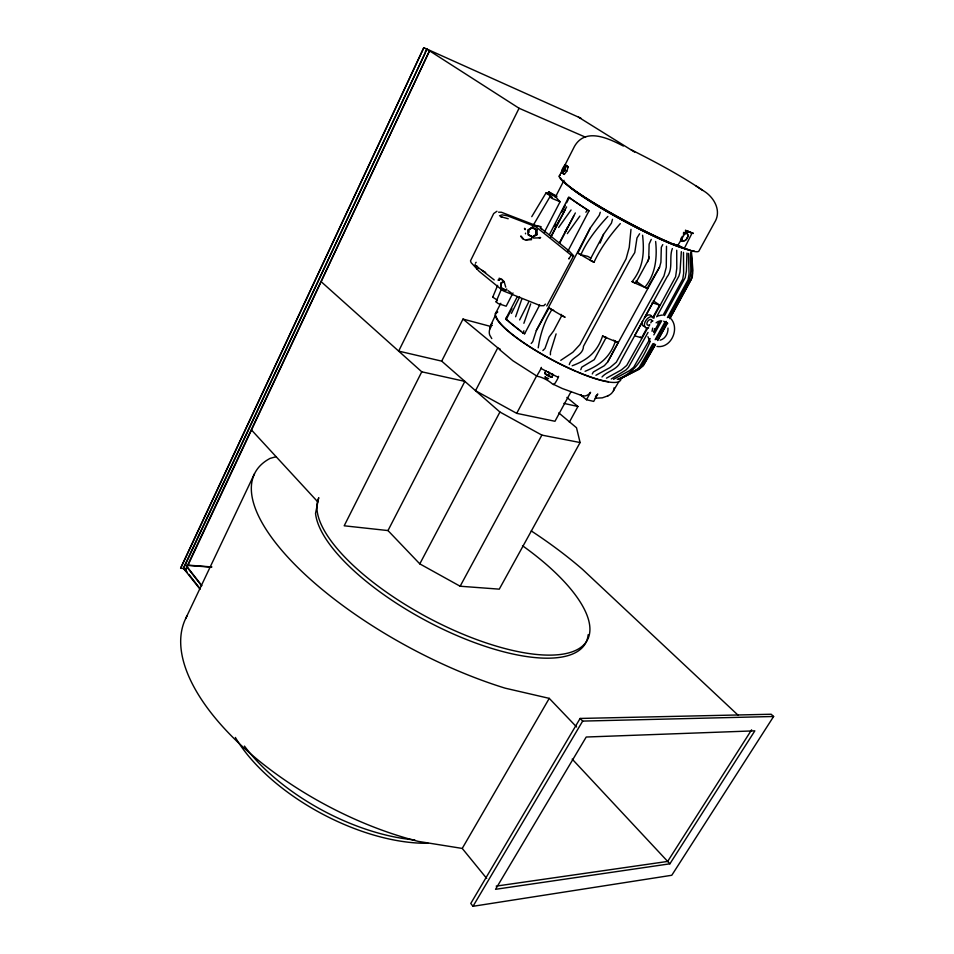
<?xml version="1.0" encoding="UTF-8"?>
<svg xmlns="http://www.w3.org/2000/svg" width="954" height="954" viewBox="0 0 954 954"><rect width="100%" height="100%" fill="white"/><g stroke="black" fill="none" stroke-linecap="round" stroke-linejoin="round"><path stroke-width="1.43" d="M690.982 253.084L692.389 273.81L691.364 279.236L670.137 317.897M503.998 281.394L500.874 283.159L501.005 288.025L505.858 290.302L502.83 288.513M528.146 229.878L528.266 234.851L532.368 237.224L537.138 234.612L537.03 229.652L532.141 227.279L528.146 229.878L528.933 229.866L528.993 232.347M532.141 227.279L536.255 229.664L536.363 234.636L532.368 237.224M642.579 235.244C644.451 252.488 643.497 267.43 632.085 281.633A85.884 11.913 28.3 0 0 635.65 283.255L648.732 259.285L649.125 244.141L651.272 239.406M569.288 364.619C570.981 356.963 583.252 355.794 583.478 346.29L629.676 260.633L634.756 252.607L636.986 237.928L639.621 233.754M667.991 328.069C668.301 333.208 665.355 338.837 660.132 340.208M692.127 270.59L692.103 265.284M525.499 233.813L525.535 233.17M691.483 252.035L692.914 270.387L692.234 277.399L669.827 318.719M612.48 219.313L611.442 223.141L603.477 234.434L590.037 259.738L590.943 260.561M691.149 252.822L691.292 251.451M501.029 284.161L501.1 287.047M528.301 230.892L528.373 233.825M535.993 233.635L535.921 230.689M690.541 253.215C689.527 262.863 693.117 273.536 688.001 282.467L668.527 317.503M582.751 395.91L562.359 388.54L552.032 383.663A9.731 2.242 28.2 0 0 538.128 376.496L536.923 376.126L537.662 374.457A10.351 0.644 -62.8 0 0 540.572 369.365L541.3 367.385M580.783 369.699L581.725 367.171L594.247 359.67L606.148 337.513A3.256 0.608 28.5 0 0 606.517 337.418M553.392 384.605L554.954 383.365A10.351 0.787 -62.8 0 0 557.911 378.309L558.591 376.305M562.657 172.519L564.875 170.265L565.603 166.771M600.269 212.277L599.267 215.342L590.276 227.994L536.339 330.513L532.749 341.651L531.187 343.5M652.059 331.336L652.667 328.128M654.039 331.932L654.635 328.725M318.588 498.334L315.536 513.419A151.889 55.857 28.2 0 0 452.113 633.456A151.889 55.857 28.2 0 0 588.153 634.732M650.819 322.857L651.677 320.806L652.965 320.902M546.773 305.995L573.64 255.755L568.93 250.795L540.119 227.601A9.731 9.17 90 0 1 541.824 229.389M686.94 253.072L686.391 271.019L685.21 277.697L664.568 315.536M561.608 171.362L562.466 168.846M556.099 333.888L550.446 352.098L550.41 354.805M552.175 375.971L551.984 377.08L548.741 376.234M564.553 165.626L561.536 172.459L564.315 174.403L566.807 171.219L568.167 166.902A79.492 7.775 28.3 0 1 567.213 165.877L565.376 164.959L563.134 167.546M539.702 305.006L524.64 333.769L523.126 333.149L523.865 330.776M544.925 372.227L544.71 373.324L547.477 375.578M515.625 316.74L521.921 298.757M523.877 323.299L530.71 303.873M647.671 261.718L649.185 257.055M592.267 373.944L593.376 371.977L604.347 365.692L607.674 362.007L659.584 267.084L660.919 262.243L661.313 247.313L662.768 244.606M600.114 243.02L603.477 234.434M560.093 201.711A72.886 8.729 28.3 0 1 556.063 196.607L546.07 192.863L552.151 197.371L549.909 196.882A5.819 0.704 27.9 0 0 552.39 198.587L560.093 201.711L544.4 232.132M564.744 169.299L566.33 165.984L565.376 164.959M681.335 251.641L679.999 272.14L678.926 276.028L656.65 316.835M681.776 237.606L682.325 236.258M687.834 236.842L686.439 239.406M497.368 300.152L492.717 297.171L497.654 285.341M513.002 292.973L506.18 306.198L498.405 303.67A5.676 1.133 27.6 0 1 496.08 301.822L501.637 288.585M602.01 376.985C607.328 370.915 617.894 369.83 620.732 361.101L666.941 277.089C673.56 268.801 668.837 257.532 672.367 248.541M496.08 301.822L496.76 301.691M492.717 297.171L493.397 297.052M581.034 118.272L423.814 47.7L180.604 568.274L183.562 568.489L426.963 49.179M180.604 568.274L423.814 47.7M491.143 324.42L495.52 315.047M183.848 567.105L424.995 53.376M425.186 52.124L426.665 48.976L519.071 108.255L585.541 137.209M185.112 570.48L429.538 50.753L185.529 570.516L183.335 568.202L200.09 589.25M185.625 618.669L254.468 473.792M590.276 227.994L577.933 253.025L579.448 254.026A86.373 11.973 28.3 0 0 592.148 261.324M567.523 199.684L568.667 197.335L569.371 197.49A73.029 8.3 28.3 0 0 589 210.87L567.773 251.403M644.415 318.028L652.691 302.871L652.25 302.394M562.466 173.497L564.076 170.611M519.071 108.255L398.665 351.108L441.69 361.125L499.92 412.021L541.872 435.107L580.092 442.537L499.276 589.155L460.138 586.233L419.796 563.874L387.98 530.567L344.191 525.797L421.763 371.81L321.128 281.657M556.468 225.931L566.593 206.911M565.15 232.072L575.345 212.957M607.674 362.007L618.228 342.367A84.834 15.049 28.2 0 1 615.354 341.27A3.244 0.596 28.5 0 1 613.601 340.161M441.69 361.125L463.012 319.077L490.344 326.363M559.223 176.299L574.499 146.344C585.506 127.144 608.735 138.521 623.367 146.034M532.809 226.015L549.969 196.739M495.353 313.854L500.79 303.277M555.192 197.502L564.029 180.318M490.201 328.701L491.071 325.517L492.395 325.35M387.98 530.567L464.86 381.373L421.763 371.81M549.313 234.851L568.667 197.335L589 210.87M507.945 320.616A71.037 14.298 28.2 0 1 506.419 319.149L511.893 308.571M554.322 226.587L555.693 223.94M561.846 212.038L565.269 205.42M566.64 202.785L569.371 197.49M550.649 237.033L559.163 220.601M551.34 236.449L565.006 210.059M517.247 296.789L505.656 319.137L523.126 333.149M463.012 319.077L497.761 347.852L475.521 390.699L516.698 413.344L554.978 421.274L571.088 391.557M559.259 243.222L567.857 226.706M559.759 242.996L573.748 216.117M499.479 215.831L502.09 214.865L507.278 215.747L534.538 226.241A9.802 9.23 89.7 0 1 536.971 227.636L571.196 255.207L568.811 258.939L569.407 258.009M531.76 216.665L546.07 192.863M553.702 310.277A3.267 0.608 28 0 1 551.913 309.609C544.472 321.057 540.191 334.58 538.235 347.828M577.957 253.048A85.884 11.913 28.3 0 0 580.867 254.766C587.199 240.42 597.383 227.744 607.841 216.463M419.796 563.874L499.92 412.021M561.119 314.343A3.279 0.608 28.1 0 0 561.858 315.428L553.702 330.799L549.11 336.965L544.984 348.448L542.862 350.607M516.698 413.344L536.637 375.876M686.2 233.492L686.94 232.728L688.228 235.865L685.854 240.181L682.193 241.386L680.5 240.265M519.644 296.98L511.427 313.401M544.71 373.324L546.034 370.832M545.378 374.147L548.24 375.757L549.576 373.252L552.628 373.896M551.984 377.08L553.32 374.588M528.599 302.239L519.632 319.924M460.138 586.233L541.872 435.107M606.16 337.513A84.834 15.049 28.2 0 1 602.606 335.975C597.192 352.169 587.485 360.04 572.185 365.776M569.383 422.121L577.909 406.499L566.891 397.436M506.765 317.086L505.656 319.137L506.419 319.149M615.354 341.27C610.19 357.213 599.768 365.239 585.064 371.321M635.877 281.096L644.856 287.273C655.66 274.227 657.27 257.58 655.636 241.481M586.495 399.738L590.562 392.297A10.303 7.751 -76.2 0 1 580.282 394.682L586.495 399.738L593.71 401.395L597.764 394.002A10.244 7.739 -76.1 0 1 595.439 396.327M632.085 281.633L632.86 282.074A86.373 11.973 28.3 0 0 647.158 288.323L659.584 267.084M560.07 175.309A79.277 8.514 28.3 0 0 596.357 204.561A79.277 8.514 28.3 0 0 676.815 245.75L677.495 246.001L686.463 230.904M647.015 327.997L641.589 337.823L634.589 335.784L642.602 321.331M676.088 244.582L684.245 248.553L692.067 233.11M652.643 317.801L659.643 305.113L653.287 300.772M648.04 327.449L626.706 365.454L621.495 369.866L606.446 378.166M653.359 317.801L675.611 276.755L676.78 268.348L676.72 250.258M648.016 332.433L628.388 367.445L625.967 369.937L611.252 379M650.151 338.575L633.659 367.314L629.521 370.665L613.565 379.31M653.728 332.111L660.18 320.472M663.042 315.309L682.766 279.093L683.648 273.357L683.481 252.369M650.27 341.329C642.352 358.907 635.436 372.501 617.286 379.346M653.836 334.878L661.706 320.699M652.965 343.619L639.192 367.445L635.197 370.772L619.003 379.167M655.124 339.719L665.248 321.51M667.418 317.599L688.108 279.737L689.038 274.168L688.454 253.418M654.11 343.452L642.567 364.213L639.025 368.84L621.459 378.249M656.269 339.564L666.369 321.391M655.1 344.931L642.924 366.002L639.001 369.389L622.044 377.784M657.962 339.779L667.275 323.048M655.541 344.406L643.64 365.132L637.916 369.401M657.688 340.554L666.977 323.847M536.339 330.513L549.063 307.88A3.267 0.608 28 0 0 550.553 308.893A85.323 15.133 28.2 0 0 563.039 316.191A3.279 0.608 28.1 0 0 564.875 317.122M186.972 616.057A211.991 100.385 28.1 0 0 418.341 841.404L462.237 848.428L549.254 698.364L576.61 726.972M580.115 718.445L470.775 903.474L473.005 906.3L671.783 875.271L773.611 716.49L771.166 714.248L580.115 718.445L582.667 721.093L773.611 716.49M473.005 906.3L582.667 721.093M545.39 304.099L543.804 305.697L540.489 305.697L504.272 291.292A9.647 9.075 83.8 0 1 501.887 289.885L479.182 271.353L471.109 262.636L470.501 260.847L493.683 213.553L496.939 211.263M607.65 395.803A9.969 9.683 -2.6 0 0 612.945 391.545L619.003 381.385M751.609 729.822L667.669 861.426L496.211 886.111M669.899 863.811L754.852 730.836L586.221 737.025L495.543 889.307L669.899 863.811L572.185 759.098M547.262 194.067L548.717 191.837L556.981 196.297M475.509 263.125L476.129 262.29M571.064 209.999L558.639 227.457M579.877 216.081L567.344 233.623M585.875 212.241L587.473 210.166M528.969 229.58L531.342 228.042M535.313 234.946L532.94 236.485M501.685 282.885L502.71 281.919M649.769 324.754L649.03 326.161M551.639 377.057L551.758 376.401M544.925 372.883L544.806 373.527M505.048 290.41L506.884 289.181L505.596 289.706M620.303 223.618C610.143 235.209 600.519 248.088 594.008 262.278L592.148 261.324M529.923 229.222L531.927 227.923M503.652 281.8L500.874 283.159M608.473 395.624L602.308 397.854L595.117 398.212M656.09 322.798L658.558 321.248M658.057 323.406L660.526 321.856M560.761 360.338L572.865 352.253L579.937 344.597L626.098 258.844L629.235 247.384L630.988 229.365M685.389 240.36L683.219 241.076M684.233 234.076L686.94 232.728M595.928 375.28L609.964 367.6L616.308 362.234L663.972 275.968L666.262 267.251L666.488 246.251M531.819 238.548L526.346 239.871L531.533 239.704M632.144 371.941L636.759 369.913M545.056 376.58L546.678 378.309L548.622 378.404M539.225 237.534L540.62 237.498M539.296 237.844L540.346 237.82M499.276 279.892L498.25 279.904M499.562 280.178L498.203 280.202M276.135 456.716L270.125 458.385A219.802 81.269 28.2 0 0 299.031 568.727A219.802 81.269 28.2 0 0 505.203 688.18L549.254 698.364M657.735 315.965L661.861 315.082M683.267 233.933L686.403 233.36M498.572 212.182L501.458 212.265L537.71 226.205A9.731 9.17 90 0 0 535.373 225.657M501.005 288.025L501.828 287.917M490.32 328.426L489.819 327.949M533.477 238.047L539.833 237.82M528.266 234.851L529.053 234.827M536.363 234.636L537.138 234.612M536.255 229.664L537.03 229.652M657.008 346.433C670.936 348.639 679.82 329.047 671.091 318.874M683.505 232.442L686.689 232.561M184.873 564.911L185.1 565.197M186.781 565.054L211.919 566.95M187.413 565.376L211.013 567.141M565.138 165.245L565.698 165.841M562.073 172.901L561.524 172.28M563.909 403.387L577.909 406.499M545.819 377.486C542.933 377.14 549.886 380.586 547.381 378.285M550.017 376.15L546.451 374.314M501.852 216.963L500.6 216.618L508.22 218.752M550.959 377.021L548.24 375.757M692.95 233.348L685.711 230.51M573.545 256.137L571.196 255.207M537.352 225.621L541.192 226.79M652.691 302.871L659.643 305.113M532.749 227.994L535.182 229.413M531.533 236.52L529.1 235.101M691.614 232.919L692.485 233.241L690.112 232.347M504.225 289.718L501.828 288.311M677.018 244.725L684.173 248.314M684.245 248.553L684.912 248.803A79.277 8.514 28.3 0 0 699.008 250.866L714.57 222.473C722.118 210.572 713.652 196.357 702.633 190.323C679.892 174.976 655.625 162.049 631.131 149.766M688.549 231.739L686.069 230.725L686.928 231.083M499.145 278.21L502.09 279.45L504.392 282.145M499.347 278.64L502.174 279.844M525.904 240.253L522.864 238.953L520.622 236.258M580.831 254.754L587.819 256.376A72.456 10.041 28.3 0 0 590.824 258.093M566.33 165.984L568.167 166.902M564.875 170.265L566.807 171.219M497.761 347.852L500.361 349.283M641.589 337.823L640.325 337.072M530.066 235.423L533.143 237.2M481.913 270.244L485.658 272.45M536.923 376.126L512.978 360.803L499.204 349.331M578.434 117.115L634.649 152.08M549.146 372.454L547.978 371.726L549.576 373.252M675.837 244.904L677.495 246.001M702.633 190.323L695.967 185.863M674.001 243.878L676.064 245.25A78.168 8.395 28.3 0 1 585.1 197.371M548.717 191.837L555.872 196.774M507.945 290.553L511.249 292.878M665.654 321.808L667.764 323.334M663.698 321.2L665.809 322.726M479.17 268.229L494.22 279.939M558.805 412.903L576.502 427.75L580.092 442.537M738.324 715.417L582.524 569.359A219.802 81.269 28.2 0 0 531.283 530.949M524.724 228.304L525.439 229.556M524.45 228.614L524.998 229.568M251.498 429.992L317.849 501.959M476.595 265.665L478.646 268.062M521.134 236.103L523.269 238.715M462.237 848.428L486.695 878.443M491.775 338.598L489.64 334.902A10.029 9.814 26.3 0 1 490.177 328.14L490.63 327.186A69.57 14.93 28.2 0 1 492.145 323.43M186.829 566.39L201.854 585.649M187.067 567.225L201.425 585.613M184.396 568.548L187.115 572.042M188.928 574.38L199.815 588.368M682.348 240.742L680.894 238.261M687.274 233.694L688.025 235.555M477.155 269.362L475.02 264.389M647.957 336.702L649.662 340.936M504.368 282.432L505.739 287.142M682.193 241.386L681.585 238.894M691.173 253.192L691.733 260.263M427.976 843.264A145.032 72.576 28.1 0 1 235.352 737.442M414.763 839.902A145.139 72.337 28.1 0 1 244.451 746.088M522.506 545.736A151.996 55.559 28.2 0 1 578.625 648.839A151.996 55.559 28.2 0 1 414.465 610.083A151.996 55.559 28.2 0 1 318.827 497.666M644.964 316.919A6.547 3.983 -53.8 0 1 651.88 316.871M644.821 326.399A6.547 3.983 -53.8 0 1 642.066 322.202M689.849 249.853A73.172 7.918 28.3 0 1 643.664 231.285L642.221 230.57A73.172 7.918 28.3 0 1 564.78 182.142M682.158 247.813A72.492 7.847 28.3 0 1 575.87 191.659M573.64 190.001A72.492 7.847 28.3 0 1 571.637 188.439M496.676 311.934A70.93 14.632 28.2 0 0 568.226 367.97L569.669 368.638A70.93 14.632 28.2 0 0 591.027 377.307L591.146 377.343A70.966 14.644 28.2 0 0 593.4 378.106L593.543 378.154A70.93 14.632 28.2 0 0 609.725 382.16L609.785 382.16A70.966 14.644 28.2 0 0 611.18 382.315L611.252 382.327A70.93 14.632 28.2 0 0 621.018 378.976A70.966 14.644 28.2 0 0 621.054 378.333M524.64 333.769A71.037 14.298 28.2 0 1 522.78 332.457M520.967 331.157A71.037 14.298 28.2 0 1 508.756 321.367M608.473 381.683A70.202 14.489 28.2 0 1 577.408 371.857M576.025 371.261A70.202 14.489 28.2 0 1 496.056 316.251M496.14 313.711A70.202 14.489 28.2 0 1 497.749 312.006M564.899 317.133A84.834 15.049 28.2 0 1 561.882 315.44M551.949 309.633A84.834 15.049 28.2 0 1 549.099 307.892M602.594 335.975A3.256 0.608 28.5 0 0 603.369 336.416A85.323 15.133 28.2 0 0 617.643 342.271A3.244 0.596 28.5 0 0 618.228 342.367M647.718 288.466A85.884 11.913 28.3 0 1 644.856 287.273M594.044 262.29A85.884 11.913 28.3 0 1 590.979 260.573M564.315 174.403A79.349 8.204 28.3 0 1 563.361 173.366M694.274 251.057A78.168 8.395 28.3 0 1 691.578 250.544M689.981 250.139A78.168 8.395 28.3 0 1 685.449 248.744M583.908 196.596A78.168 8.395 28.3 0 1 563.015 181.022M562.3 180.294A78.168 8.395 28.3 0 1 560.499 177.885M648.684 327.866A6.559 3.971 -53.8 0 1 644.379 325.087A6.559 3.971 -53.8 0 1 648.41 317.801A6.559 3.971 -53.8 0 1 654.086 318.076M649.042 325.123A3.279 1.991 -53.8 0 1 646.919 323.275A3.279 1.991 -53.8 0 1 649.781 319.626A3.279 1.991 -53.8 0 1 651.904 321.486M558.424 377.367A69.57 14.93 28.2 0 1 541.073 368.423M613.982 387.896A69.57 14.93 28.2 0 1 613.482 390.651M693.26 233.444L685.377 230.343A76.284 1.419 20.2 0 1 693.319 233.444"/></g></svg>
